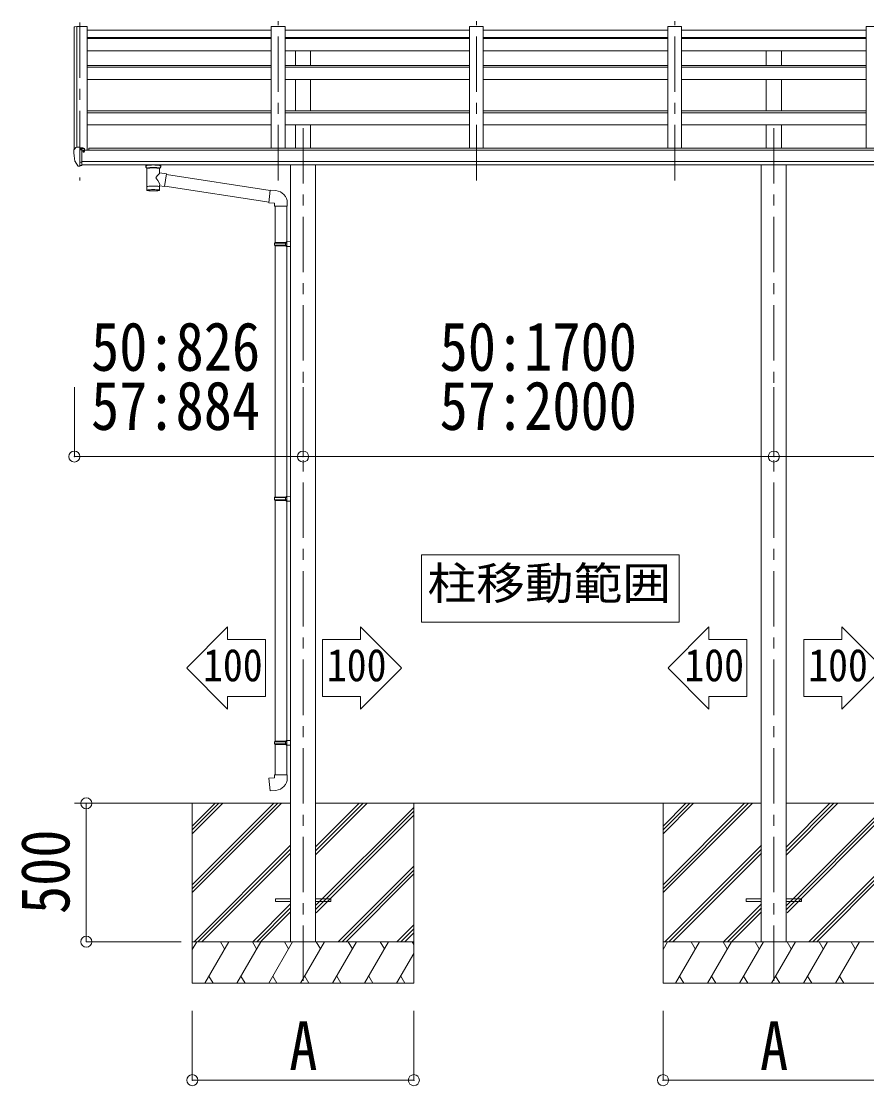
# Model space of a CAD drawing. Units: millimetres at full size, sheet at 1:40; details may follow other scales. Extents: x -11181 to 11305, y -7804 to 7716.
# Drawn here: x -434 to 2619, y -4026 to -182 of the extents above; entities that cross this region are included whole.
import ezdxf
from ezdxf.enums import TextEntityAlignment as Align

# ---------------------------------------------------------------- set-up
doc = ezdxf.new("R2010")
doc.units = ezdxf.units.MM
doc.header["$LTSCALE"] = 40
doc.header["$PDMODE"] = 32
doc.header["$PDSIZE"] = 40
doc.linetypes.add('CHAIN1', pattern=[8, 5, -1, 1, -1])
for name, color, linetype, lineweight in [('0-0_0', 7, 'Continuous', 9), ('0-1_本体', 4, 'Continuous', 9), ('0-2_部品', 7, 'Continuous', 9), ('0-3_ELV2', 4, 'Continuous', 9), ('0-4_TABLE1', 7, 'Continuous', 9), ('0-6_OTH_LINE', 7, 'Continuous', 9), ('0-8_PARTS2', 5, 'CHAIN1', 9), ('0-E_DET2', 6, 'Continuous', 9)]:
    doc.layers.add(name, color=color, linetype=linetype, lineweight=lineweight)
doc.styles.add('ＭＳ ゴシック', font='')
doc.styles.get('ＭＳ ゴシック').set_extended_font_data('MS Gothic')

msp = doc.modelspace()

# ---------------------------------------------------------------- linework, layer by layer
at = {"layer": '0-0_0'}
for p, q in [((-242.06, -3006.24), (538.74, -3006.24)), ((183.94, -3300.41), (478.12, -3006.24)), ((183.94, -3314.55), (492.26, -3006.24)), ((183.94, -3328.7), (506.4, -3006.24)), ((183.94, -3116.57), (294.27, -3006.24)), ((183.94, -3102.42), (280.13, -3006.24)), ((183.94, -3088.28), (265.99, -3006.24)), ((629.14, -3006.24), (2238.74, -3006.24)), ((629.14, -3191.87), (814.77, -3006.24)), ((629.14, -3177.72), (800.63, -3006.24)), ((629.14, -3163.58), (786.49, -3006.24)), ((629.14, -3375.71), (983.94, -3020.91)), ((629.14, -3389.85), (983.94, -3035.06)), ((983.94, -3006.24), (983.94, -3656.23)), ((1883.94, -3300.41), (2178.12, -3006.24)), ((1883.94, -3314.55), (2192.26, -3006.24)), ((1883.94, -3328.7), (2206.4, -3006.24)), ((1883.94, -3116.57), (1994.27, -3006.24)), ((1883.94, -3102.42), (1980.13, -3006.24)), ((1883.94, -3088.28), (1965.99, -3006.24)), ((2329.14, -3006.24), (3938.74, -3006.24)), ((2329.14, -3191.87), (2514.77, -3006.24)), ((2329.14, -3177.72), (2500.63, -3006.24)), ((2329.14, -3163.58), (2486.49, -3006.24)), ((2329.14, -3375.71), (2683.94, -3020.91)), ((2329.14, -3389.85), (2683.94, -3035.06)), ((631.4, -3401.74), (983.94, -3049.2)), ((2331.4, -3401.74), (2683.94, -3049.2)), ((190.25, -3506.23), (538.74, -3157.75)), ((204.39, -3506.23), (538.74, -3171.89)), ((218.53, -3506.23), (538.74, -3186.03)), ((1890.25, -3506.23), (2238.74, -3157.75)), ((1904.39, -3506.23), (2238.74, -3171.89)), ((1918.53, -3506.23), (2238.74, -3186.03)), ((710.75, -3506.23), (983.94, -3233.05)), ((724.89, -3506.23), (983.94, -3247.19)), ((739.03, -3506.23), (983.94, -3261.33)), ((2410.75, -3506.23), (2683.94, -3233.05)), ((2424.89, -3506.23), (2683.94, -3247.19)), ((2439.03, -3506.23), (2683.94, -3261.33)), ((402.38, -3506.23), (538.74, -3369.88)), ((2102.38, -3506.23), (2238.74, -3369.88)), ((416.52, -3506.23), (538.74, -3384.02)), ((430.66, -3506.23), (538.74, -3398.16)), ((2116.52, -3506.23), (2238.74, -3384.02)), ((2130.66, -3506.23), (2238.74, -3398.16)), ((922.88, -3506.23), (983.94, -3445.18)), ((937.02, -3506.23), (983.94, -3459.32)), ((951.16, -3506.23), (983.94, -3473.46)), ((983.94, -3506.23), (183.94, -3506.23)), ((183.94, -3533.74), (199.82, -3506.23)), ((228.68, -3656.23), (315.29, -3506.23)), ((300.29, -3532.22), (285.29, -3506.23)), ((344.16, -3656.23), (430.76, -3506.23)), ((415.76, -3532.22), (400.75, -3506.23)), ((459.62, -3656.23), (546.23, -3506.23)), ((531.23, -3532.22), (516.23, -3506.23)), ((575.1, -3656.23), (661.7, -3506.23)), ((646.7, -3532.22), (631.7, -3506.23)), ((690.57, -3656.23), (777.17, -3506.23)), ((762.17, -3532.22), (747.17, -3506.23)), ((806.04, -3656.23), (892.64, -3506.23)), ((862.64, -3506.23), (877.64, -3532.22)), ((978.11, -3506.23), (983.94, -3516.33)), ((2683.94, -3506.23), (1883.94, -3506.23)), ((1883.94, -3533.74), (1899.82, -3506.23)), ((1928.68, -3656.23), (2015.29, -3506.23)), ((2000.29, -3532.22), (1985.29, -3506.23)), ((2044.16, -3656.23), (2130.76, -3506.23)), ((2115.76, -3532.22), (2100.75, -3506.23)), ((2159.62, -3656.23), (2246.23, -3506.23)), ((2231.23, -3532.22), (2216.23, -3506.23)), ((2275.1, -3656.23), (2361.7, -3506.23)), ((2346.7, -3532.22), (2331.7, -3506.23)), ((2390.57, -3656.23), (2477.17, -3506.23)), ((2462.17, -3532.22), (2447.17, -3506.23)), ((2506.04, -3656.23), (2592.64, -3506.23)), ((2562.64, -3506.23), (2577.64, -3532.22)), ((921.51, -3656.23), (983.94, -3548.1)), ((243.68, -3630.26), (258.68, -3656.23)), ((359.15, -3630.26), (374.15, -3656.23)), ((474.62, -3630.25), (489.62, -3656.23)), ((590.09, -3630.25), (605.09, -3656.23)), ((705.56, -3630.26), (720.56, -3656.23)), ((821.03, -3630.26), (836.03, -3656.23)), ((936.5, -3630.26), (951.5, -3656.23)), ((1943.68, -3630.26), (1958.68, -3656.23)), ((2059.15, -3630.26), (2074.15, -3656.23)), ((2174.62, -3630.25), (2189.62, -3656.23)), ((2290.09, -3630.25), (2305.09, -3656.23)), ((2405.56, -3630.26), (2420.56, -3656.23)), ((2521.03, -3630.26), (2536.03, -3656.23))]:
    msp.add_line(p, q, dxfattribs=at)
for points in [[(183.94, -3006.24), (183.94, -3656.23), (983.94, -3656.23)], [(1883.94, -3006.24), (1883.94, -3656.23), (2683.94, -3656.23)]]:
    msp.add_lwpolyline(points, dxfattribs=at)
at = {"layer": '0-1_本体'}
for p, q in [((-242.25, -202.33), (-242.27, -643.39)), ((-241.31, -201.45), (-233.48, -201.04)), ((-233.26, -201.11), (-233.26, -636.84)), ((-233.18, -201.23), (-232.56, -202.85)), ((-195.26, -201.02), (-195.26, -646.65)), ((-195.26, -214.02), (468.74, -214.02)), ((468.74, -201.02), (468.74, -640.12)), ((518.74, -201.02), (468.74, -201.02)), ((518.74, -201.02), (518.74, -640.12)), ((518.74, -214.02), (1184.74, -214.02)), ((1184.74, -201.02), (1184.74, -640.12)), ((1234.74, -201.02), (1184.74, -201.02)), ((1234.74, -201.02), (1234.74, -640.12)), ((1234.74, -214.02), (1900.74, -214.02)), ((1900.74, -201.02), (1900.74, -640.12)), ((1950.74, -201.02), (1900.74, -201.02)), ((1950.74, -201.02), (1950.74, -640.12)), ((1950.74, -214.02), (2616.74, -214.02)), ((2616.74, -201.02), (2616.74, -640.12)), ((2666.74, -201.02), (2616.74, -201.02)), ((-195.26, -240.7), (468.74, -240.7)), ((-195.26, -243.32), (468.74, -243.32)), ((518.74, -240.7), (1184.74, -240.7)), ((518.74, -243.32), (1184.74, -243.32)), ((1234.74, -240.7), (1900.74, -240.7)), ((1234.74, -243.32), (1900.74, -243.32)), ((1950.74, -240.7), (2616.74, -240.7)), ((1950.74, -243.32), (2616.74, -243.32)), ((-195.26, -288.06), (468.74, -288.06)), ((518.74, -288.06), (1184.74, -288.06)), ((556.24, -341.79), (556.24, -288.06)), ((611.24, -341.79), (611.24, -288.06)), ((1234.74, -288.06), (1900.74, -288.06)), ((1950.74, -288.06), (2616.74, -288.06)), ((2256.24, -341.79), (2256.24, -288.06)), ((2311.24, -341.79), (2311.24, -288.06)), ((-195.26, -341.7), (468.74, -341.7)), ((518.74, -341.7), (1184.74, -341.7)), ((1234.74, -341.7), (1900.74, -341.7)), ((1950.74, -341.7), (2616.74, -341.7)), ((-195.26, -347.36), (468.74, -347.36)), ((518.74, -347.36), (1184.74, -347.36)), ((1234.74, -347.36), (1900.74, -347.36)), ((1950.74, -347.36), (2616.74, -347.36)), ((-195.26, -391.35), (468.74, -391.35)), ((518.74, -391.35), (1184.74, -391.35)), ((556.24, -505.44), (556.24, -391.35)), ((611.24, -505.44), (611.24, -391.35)), ((1234.74, -391.35), (1900.74, -391.35)), ((1950.74, -391.35), (2616.74, -391.35)), ((2256.24, -505.44), (2256.24, -391.35)), ((2311.24, -505.44), (2311.24, -391.35)), ((-195.26, -505.34), (468.74, -505.34)), ((-195.26, -512.24), (468.74, -512.24)), ((518.74, -505.34), (1184.74, -505.34)), ((518.74, -512.24), (1184.74, -512.24)), ((1234.74, -505.34), (1900.74, -505.34)), ((1234.74, -512.24), (1900.74, -512.24)), ((1950.74, -505.34), (2616.74, -505.34)), ((1950.74, -512.24), (2616.74, -512.24)), ((-195.26, -555.79), (468.74, -555.79)), ((518.74, -555.79), (1184.74, -555.79)), ((556.24, -640.12), (556.24, -555.79)), ((611.24, -640.12), (611.24, -555.79)), ((1234.74, -555.79), (1900.74, -555.79)), ((1950.74, -555.79), (2616.74, -555.79)), ((2256.24, -640.12), (2256.24, -555.79)), ((2311.24, -640.12), (2311.24, -555.79)), ((4783.24, -646.65), (-215.76, -646.65)), ((-190.26, -646.65), (-190.26, -640.12)), ((4759.74, -640.12), (-190.26, -640.12)), ((-215.76, -688.25), (4783.24, -688.25)), ((4783.24, -700.09), (-215.76, -700.02)), ((538.54, -700.19), (538.54, -3506.23)), ((628.94, -700.19), (628.94, -3506.23)), ((2238.54, -700.19), (2238.54, -3506.23)), ((2328.94, -700.19), (2328.94, -3506.23))]:
    msp.add_line(p, q, dxfattribs=at)
msp.add_lwpolyline([(-232.56, -636.84), (-232.56, -201.02), (-195.26, -201.02)], dxfattribs=at)
msp.add_circle((-208.29, -651.76), 3, dxfattribs=at)
for centre, radius, start, end in [((-241.26, -202.45), 1, 93, 173.32986), ((-233.46, -201.34), 0.301, 21.06327, 92.86679)]:
    msp.add_arc(centre, radius, start, end, dxfattribs=at)
at = {"layer": '0-2_部品', "color": 4}
for p, q in [((468.94, -242.53), (-197.06, -242.53)), ((1184.94, -242.53), (518.94, -242.53)), ((1900.94, -242.53), (1234.94, -242.53)), ((2616.94, -242.53), (1950.94, -242.53))]:
    msp.add_line(p, q, dxfattribs=at)
at = {"layer": '0-2_部品'}
for p, q in [((-244.06, -646.21), (-244.06, -646.84)), ((-237.15, -637.41), (-241.22, -643.22)), ((-222.06, -705.34), (-222.06, -636.84)), ((-220.56, -637.76), (-222.06, -637.76)), ((-215.56, -646.57), (-222.06, -646.18)), ((-220.56, -637.76), (-220.56, -643.93)), ((-210.89, -639.26), (-220.56, -638.53)), ((-220.56, -641.53), (-206.56, -641.58)), ((-211.09, -651.76), (-210.56, -651.76)), ((-210.56, -651.76), (-210.26, -651.76)), ((-210.06, -641.57), (-210.06, -639.67)), ((-205.56, -642.69), (-205.56, -646.65)), ((-229.69, -703.53), (-239.43, -688.15)), ((-223.56, -705.25), (-227.27, -705.02)), ((-223.56, -705.25), (-222.06, -705.34)), ((-222.06, -703.14), (-221.56, -703.14)), ((-221.56, -703.14), (-221.06, -702.14)), ((-215.56, -702.14), (-221.06, -702.14)), ((15.94, -707.19), (15.94, -700.02)), ((20.04, -711.7), (20.02, -791.99)), ((65.84, -729.27), (65.84, -711.68)), ((91.06, -733.18), (65.84, -729.26)), ((69.94, -707.19), (69.94, -700.02)), ((91.06, -733.18), (84.04, -778.43)), ((464.67, -793.12), (90.76, -735.11)), ((65.86, -791.99), (65.84, -775.36)), ((65.84, -775.61), (84.04, -778.43)), ((461, -835.06), (84.32, -776.62)), ((485.66, -793.18), (464.82, -791.36)), ((526.74, -848.93), (526.74, -838.01)), ((480.74, -848.93), (526.74, -848.93)), ((482.74, -848.18), (482.74, -980.48)), ((524.74, -848.18), (524.74, -977.93)), ((480.74, -982.48), (481.74, -980.48)), ((480.74, -982.48), (524.74, -982.48)), ((480.74, -982.48), (480.74, -990.48)), ((480.74, -990.48), (524.74, -990.48)), ((480.74, -990.48), (481.74, -992.48)), ((481.74, -980.48), (524.74, -980.48)), ((481.74, -992.48), (524.74, -992.48)), ((482.74, -992.48), (482.74, -1900.23)), ((520.26, -982.48), (519.83, -980.48)), ((522.74, -977.98), (538.74, -977.51)), ((522.74, -979.98), (522.74, -977.98)), ((522.74, -979.98), (524.74, -979.98)), ((522.74, -994.98), (522.74, -992.98)), ((522.74, -994.98), (538.74, -995.46)), ((524.74, -995.04), (524.74, -1897.67)), ((538.74, -977.51), (538.74, -995.46)), ((480.74, -1902.23), (481.74, -1900.23)), ((480.74, -1902.23), (524.74, -1902.23)), ((480.74, -1902.23), (480.74, -1910.23)), ((480.74, -1910.23), (524.74, -1910.23)), ((480.74, -1910.23), (481.74, -1912.23)), ((481.74, -1900.23), (524.74, -1900.23)), ((481.74, -1912.23), (524.74, -1912.23)), ((482.74, -1912.23), (482.74, -2781.83)), ((520.26, -1902.23), (519.83, -1900.23)), ((522.74, -1897.73), (538.74, -1897.26)), ((522.74, -1899.73), (522.74, -1897.73)), ((522.74, -1899.73), (524.74, -1899.73)), ((522.74, -1914.73), (522.74, -1912.73)), ((522.74, -1914.73), (538.74, -1915.2)), ((524.74, -1914.79), (524.74, -2779.27)), ((538.74, -1897.26), (538.74, -1915.2)), ((480.74, -2783.83), (481.74, -2781.83)), ((480.74, -2783.83), (524.74, -2783.83)), ((480.74, -2783.83), (480.74, -2791.83)), ((480.74, -2791.83), (524.74, -2791.83)), ((480.74, -2791.83), (481.74, -2793.83)), ((481.74, -2781.83), (524.74, -2781.83)), ((481.74, -2793.83), (524.74, -2793.83)), ((482.74, -2793.83), (482.74, -2903.83)), ((520.26, -2783.83), (519.83, -2781.83)), ((522.74, -2779.33), (538.74, -2778.86)), ((522.74, -2781.33), (522.74, -2779.33)), ((522.74, -2781.33), (524.74, -2781.33)), ((522.74, -2796.33), (522.74, -2794.33)), ((522.74, -2796.33), (538.74, -2796.8)), ((524.74, -2796.39), (524.74, -2903.83)), ((538.74, -2778.86), (538.74, -2796.8)), ((480.74, -2903.83), (526.74, -2903.83)), ((480.74, -2913.83), (480.74, -2903.83)), ((526.74, -2903.83), (526.74, -2914.75))]:
    msp.add_line(p, q, dxfattribs=at)
for points in [[(-222.06, -636.84), (-234.06, -636.84), (-236.39, -636.98)], [(-215.56, -702.14), (-215.56, -643.93), (-220.56, -643.93)], [(-210.89, -639.26), (-210.72, -639.27), (-210.56, -639.31), (-210.42, -639.35), (-210.29, -639.4), (-210.19, -639.46), (-210.12, -639.53), (-210.08, -639.6), (-210.06, -639.67)], [(-210.26, -650.57), (-210.26, -651.76), (-205.56, -651.76)], [(-205.56, -650.14), (-205.56, -651.76), (-205.09, -651.76)], [(-222.06, -691.45), (-218.9, -691.04), (-215.56, -690.61)], [(15.98, -707.25), (15.95, -706.9), (16.2, -705.94), (16.72, -705.06), (17.52, -704.22), (18.64, -703.42), (20.04, -702.69)], [(15.98, -707.14), (15.95, -707.49), (16.2, -708.45), (16.72, -709.33), (17.52, -710.17), (18.64, -710.97), (20.04, -711.7)], [(65.84, -702.71), (66.07, -702.8), (67.43, -703.54), (68.54, -704.38), (69.3, -705.25), (69.76, -706.15), (69.93, -707.03)], [(65.84, -711.68), (66.07, -711.59), (67.43, -710.85), (68.54, -710.01), (69.3, -709.14), (69.76, -708.24), (69.93, -707.36)], [(464.82, -791.36), (460.81, -837.18), (480.74, -838.93), (480.74, -848.93)], [(520.26, -982.48), (520.26, -990.48), (519.83, -992.48)], [(522.74, -992.98), (524.74, -992.98), (524.74, -979.98)], [(520.26, -1902.23), (520.26, -1910.23), (519.83, -1912.23)], [(522.74, -1912.73), (524.74, -1912.73), (524.74, -1899.73)], [(520.26, -2783.83), (520.26, -2791.83), (519.83, -2793.83)], [(522.74, -2794.33), (524.74, -2794.33), (524.74, -2781.33)], [(485.66, -2959.58), (464.82, -2961.4), (460.81, -2915.58), (480.74, -2913.83)]]:
    msp.add_lwpolyline(points, dxfattribs=at)
for centre, radius, start, end in [((-241.06, -646.21), 3, 93, 180), ((-51.57, -646.84), 192.49, 180.0008, 192.1233), ((-236.33, -637.98), 1, 93.5, 145), ((-208.06, -651.76), 2.5, 151.64236, 180), ((-208.06, -651.76), 2.5, 0, 151.64236), ((-236.83, -686.65), 3, 191.83348, 210), ((-227.09, -702.03), 3, 210, 266.5), ((33.01, -752.41), 51.38, 92.46126, 104.61963), ((42.95, -856.55), 155.94, 85.53149, 94.46851), ((52.89, -752.41), 51.38, 75.38037, 87.53874), ((481.74, -838.01), 45, 0, 85), ((481.74, -2914.75), 45, 275, 0)]:
    msp.add_arc(centre, radius, start, end, dxfattribs=at)
for centre, major_axis, ratio, start_param, end_param in [((-206.56, -642.69), (-0.02, 1.1), 0.906239, 4.6917496, 6.2625459), ((42.94, -712.89), (-22.91, -0.42), 0.072511, 4.711586, 6.2823824), ((42.96, -711.26), (-22.91, -0.42), 0.072511, 4.711586, 6.2823824), ((42.91, -711.26), (22.92, -0.42), 0.07247, 0.0008089, 1.5716053), ((42.91, -712.89), (22.92, -0.42), 0.07247, 0.0008089, 1.5716053), ((45.49, -751.46), (20.32, 22.25), 0.045535, 4.9756507, 6.2441899), ((53.94, -707.19), (16, 0), 0.361356, 0, 0.0194874), ((53.94, -707.19), (16, 0), 0.361356, 6.2636979, 6.2831853), ((42.94, -748.82), (-22.81, 26.62), 0.234429, 3.1563334, 4.5976381), ((42.94, -791.99), (22.92, 0), 0.101955, 6.2829723, 9.4248207), ((42.94, -791.99), (22.92, 0), 0.101955, 3.1415499, 6.2833984), ((42.94, -779.55), (22.91, 0), 0.122865, 6.2831853, 9.424778)]:
    msp.add_ellipse(centre, major_axis=major_axis, ratio=ratio, start_param=start_param, end_param=end_param, dxfattribs=at)
at = {"layer": '0-3_ELV2'}
for p, q in [((483.94, -3351.74), (483.94, -3360.74)), ((483.94, -3351.74), (538.74, -3351.74)), ((483.94, -3360.74), (538.74, -3360.74)), ((629.14, -3351.74), (683.94, -3351.74)), ((629.14, -3360.74), (683.94, -3360.74)), ((683.94, -3351.74), (683.94, -3360.74)), ((2183.94, -3351.74), (2183.94, -3360.74)), ((2183.94, -3351.74), (2238.74, -3351.74)), ((2183.94, -3360.74), (2238.74, -3360.74)), ((2329.14, -3351.74), (2383.94, -3351.74)), ((2329.14, -3360.74), (2383.94, -3360.74)), ((2383.94, -3351.74), (2383.94, -3360.74))]:
    msp.add_line(p, q, dxfattribs=at)
at = {"layer": '0-4_TABLE1', "color": 6}
for p, q in [((-199.05, -3006.24), (144.21, -3006.24)), ((-199.05, -3006.24), (-199.05, -3506.23)), ((-199.05, -3506.23), (144.21, -3506.23))]:
    msp.add_line(p, q, dxfattribs=at)
for p in [(-199.05, -3006.24), (-199.05, -3506.23)]:
    msp.add_point(p, dxfattribs=at)
at = {"layer": '0-6_OTH_LINE', "color": 6}
for p, q in [((-242.05, -1753.73), (-242.05, -1503.73)), ((583.94, -1753.73), (583.94, -1503.73)), ((2283.94, -1753.73), (2283.94, -1503.73)), ((583.94, -1753.73), (-242.05, -1753.73)), ((3483.94, -1753.73), (583.94, -1753.73)), ((183.94, -4006.23), (183.94, -3756.25)), ((983.94, -4006.23), (983.94, -3756.25)), ((1883.94, -4006.23), (1883.94, -3756.25)), ((183.94, -4006.23), (983.94, -4006.23)), ((1883.94, -4006.23), (2683.94, -4006.23))]:
    msp.add_line(p, q, dxfattribs=at)
at = {"layer": '0-6_OTH_LINE'}
for p, q in [((1011.78, -2108.48), (1941.85, -2108.48)), ((1941.85, -2108.48), (1941.85, -2352.01)), ((310.71, -2368.68), (163.55, -2517.04)), ((310.71, -2368.68), (310.71, -2414.74)), ((791.6, -2368.68), (791.6, -2414.74)), ((791.6, -2368.68), (938.76, -2517.04)), ((2048.9, -2368.68), (1901.74, -2517.04)), ((2048.9, -2368.68), (2048.9, -2414.74)), ((2529.79, -2368.68), (2529.79, -2414.74)), ((2529.79, -2368.68), (2676.95, -2517.04)), ((310.71, -2666.16), (163.55, -2517.8)), ((791.6, -2666.16), (938.76, -2517.8)), ((2048.9, -2666.16), (1901.74, -2517.8)), ((2529.79, -2666.16), (2676.95, -2517.8)), ((310.71, -2620.1), (448.07, -2620.1)), ((310.71, -2620.1), (310.71, -2666.16)), ((791.6, -2620.1), (654.23, -2620.1)), ((791.6, -2620.1), (791.6, -2666.16)), ((2048.9, -2620.1), (2186.27, -2620.1)), ((2048.9, -2620.1), (2048.9, -2666.16)), ((2529.79, -2620.1), (2392.43, -2620.1)), ((2529.79, -2620.1), (2529.79, -2666.16))]:
    msp.add_line(p, q, dxfattribs=at)
for points in [[(1941.85, -2352.01), (1011.78, -2352.01), (1011.78, -2108.48)], [(310.71, -2414.74), (448.07, -2414.74), (448.07, -2620.1)], [(791.6, -2414.74), (654.23, -2414.74), (654.23, -2620.1)], [(2048.9, -2414.74), (2186.27, -2414.74), (2186.27, -2620.1)], [(2529.79, -2414.74), (2392.43, -2414.74), (2392.43, -2620.1)]]:
    msp.add_lwpolyline(points, dxfattribs=at)
at = {"layer": '0-6_OTH_LINE', "color": 6}
for p in [(-242.05, -1753.73), (583.94, -1753.73), (2283.94, -1753.73), (183.94, -4006.23), (983.94, -4006.23), (1883.94, -4006.23)]:
    msp.add_point(p, dxfattribs=at)
at = {"layer": '0-8_PARTS2'}
for p, q in [((-222.06, -185.63), (-222.06, -756.17)), ((493.94, -756.17), (493.94, -181.65)), ((1209.94, -756.17), (1209.94, -181.65)), ((1925.94, -756.17), (1925.94, -181.65)), ((583.94, -567.36), (583.94, -3656.26)), ((2283.94, -567.36), (2283.94, -3656.26))]:
    msp.add_line(p, q, dxfattribs=at)
at = {"layer": '0-E_DET2'}
msp.add_line((-199.05, -3006.24), (144.21, -3006.24), dxfattribs=at)
msp.add_point((-199.05, -3006.24), dxfattribs=at)

# ---------------------------------------------------------------- texts
at = {"layer": '0-4_TABLE1', "style": 'ＭＳ ゴシック', "width": 0.85}
msp.add_text('500', height=176, rotation=90, dxfattribs=at).set_placement((-207.05, -3406.23), align=Align.BOTTOM_LEFT)
at = {"layer": '0-6_OTH_LINE', "style": 'ＭＳ ゴシック'}
for s, height, width, p in [('50:826', 176, 0.85, (-181.79, -1496.86)), ('50:1700', 176, 0.85, (1076.92, -1496.86)), ('57:884', 176, 0.85, (-181.79, -1710.41)), ('57:2000', 176, 0.85, (1076.92, -1710.41)), ('100', 117.3, 0.9, (222.56, -2600.71)), ('100', 117.3, 0.9, (669.75, -2600.71)), ('100', 117.3, 0.9, (1960.75, -2600.71)), ('100', 117.3, 0.9, (2407.94, -2600.71)), ('A', 176, 0.85, (533.94, -4022.3)), ('A', 176, 0.85, (2233.94, -4022.3))]:
    msp.add_text(s, height=height, dxfattribs=dict(at, width=width)).set_placement(p, align=Align.BOTTOM_LEFT)
at = {"layer": '0-6_OTH_LINE', "color": 3, "style": 'ＭＳ ゴシック', "width": 1.1}
msp.add_text('柱移動範囲', height=117.3, dxfattribs=at).set_placement((1032.82, -2305.27), align=Align.BOTTOM_LEFT)

doc.saveas('drawing.dxf')
